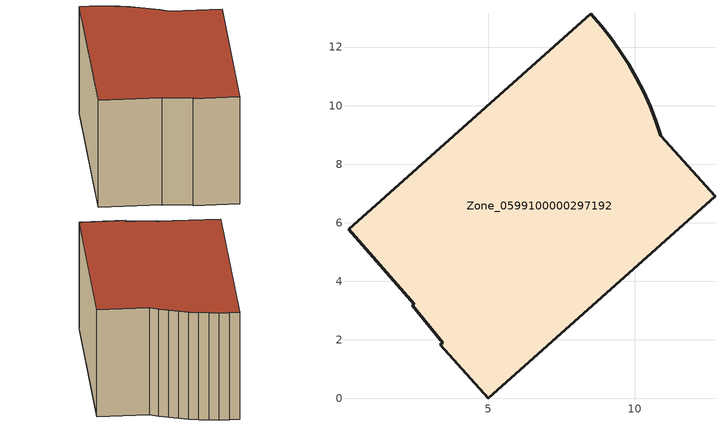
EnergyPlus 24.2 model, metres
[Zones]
Zone_0599100000297192
 floor ground (C_G): 3.44,1.9 2.4,3.19 2.47,3.21 0.22,5.78 8.49,13.14 8.85,12.73 9.18,12.31 9.49,11.87 9.79,11.42 10.05,10.95 10.3,10.47 10.52,9.98 10.72,9.48 10.89,8.97 12.74,6.9 4.99,0 3.35,1.83 z0
 wall outside (C_F): 12.74,6.9 10.89,8.97 10.72,9.48 10.52,9.98 10.3,10.47 10.05,10.95 9.79,11.42 9.49,11.87 9.18,12.31 8.85,12.73 8.49,13.14 0.22,5.78 2.47,3.21 2.4,3.19 3.44,1.9 3.35,1.83 4.99,0 12.74,6.9 z0:6.32
 roof outside (C_R): 2.4,3.19 3.44,1.9 3.35,1.83 4.99,0 12.74,6.9 10.89,8.97 10.72,9.48 10.52,9.98 10.3,10.47 10.05,10.95 9.79,11.42 9.49,11.87 9.18,12.31 8.85,12.73 8.49,13.14 0.22,5.78 2.47,3.21 z6.32
[BUILDING]
Pand.0599100000297192: North Axis=0; Terrain=City; Loads Convergence Tolerance Value=0.04; Temperature Convergence Tolerance Value=0.4; Solar Distribution=FullExterior; Maximum Number of Warmup Days=25; Minimum Number of Warmup Days=1
[Site:Location]
Rotterdam.The.Hague.AP_ZH_NLD Design_Conditions: Latitude=51.96; Longitude=4.45; Time Zone=1; Elevation=-4.5
[SITE:GROUNDTEMPERATURE:BUILDINGSURFACE]
18, 18, 18, 18, 18, 18, 18, 18, 18, 18, 18, 18
[MATERIAL] Thermal Absorptance=0.9; Solar Absorptance=0.7; Visible Absorptance=0.7
Name | Roughness | Thickness | Conductivity | Density | Specific Heat
G.TI.1975-1991 | MediumSmooth | 0.15 | 0.288461 | 540 | 1210
F.TI.1975-1991 | Rough | 0.3 | 0.230769 | 1920 | 840
R.TI.1975-1991 | MediumRough | 0.2 | 0.153846 | 1500 | 1000
[CONSTRUCTION]
C_G: G.TI.1975-1991
C_F: F.TI.1975-1991
C_R: R.TI.1975-1991
[ZONE]
Zone_0599100000297192: Type=1; Multiplier=1; Ceiling Height=Autocalculate; Volume=Autocalculate; Floor Area=autocalculate; Part of Total Floor Area=Yes
[ZONEINFILTRATION:DESIGNFLOWRATE]
Infil_Zone_0599100000297192: Zone or ZoneList or Space or SpaceList=Zone_0599100000297192; Schedule=AlwaysOn; Design Flow Rate Calculation Method=Flow/Area; Flow Rate per Floor Area=0.003; Constant Term Coefficient=1; Temperature Term Coefficient=0; Velocity Term Coefficient=0; Velocity Squared Term Coefficient=0
[HVACTEMPLATE:ZONE:IDEALLOADSAIRSYSTEM]
Zone_0599100000297192: Maximum Heating Supply Air Temperature=50; Minimum Cooling Supply Air Temperature=13; Maximum Heating Supply Air Humidity Ratio=0.0156; Minimum Cooling Supply Air Humidity Ratio=0.0077; Heating Limit=NoLimit; Cooling Limit=NoLimit; Dehumidification Control Type=ConstantSensibleHeatRatio; Cooling Sensible Heat Ratio=0.7; Dehumidification Setpoint=60; Humidification Control Type=None; Humidification Setpoint=30; Outdoor Air Method=None; Outdoor Air Flow Rate per Person=0.00944; Outdoor Air Flow Rate per Zone Floor Area=0; Outdoor Air Flow Rate per Zone=0; Demand Controlled Ventilation Type=None; Outdoor Air Economizer Type=NoEconomizer; Heat Recovery Type=None; Sensible Heat Recovery Effectiveness=0.7; Latent Heat Recovery Effectiveness=0.65
[ZONECONTROL:THERMOSTAT]
ThermostatControl_Zone_0599100000297192: Zone or ZoneList=Zone_0599100000297192; Control Type Schedule=DualSetpointControlType; Control 1=Thermostat_Zone_0599100000297192; Temperature Difference Between Cutout And Setpoint=0
[THERMOSTATSETPOINT:DUALSETPOINT]
Thermostat_Zone_0599100000297192: Heating Setpoint Temperature Schedule=HeatingSetpoint_Zone_0599100000297192; Cooling Setpoint Temperature Schedule=CoolingSetpoint_Zone_0599100000297192
[SCHEDULE:COMPACT]
HeatingSetpoint_Zone_0599100000297192: Through: 12/31, For: AllDays, Until: 24:00, 21
CoolingSetpoint_Zone_0599100000297192: Through: 12/31, For: AllDays, Until: 24:00, 24
DualSetpointControlType: Through: 12/31, For: AllDays, Until: 24:00, 4
AlwaysOn: Through: 12/31, For: AllDays, Until: 24:00, 1
